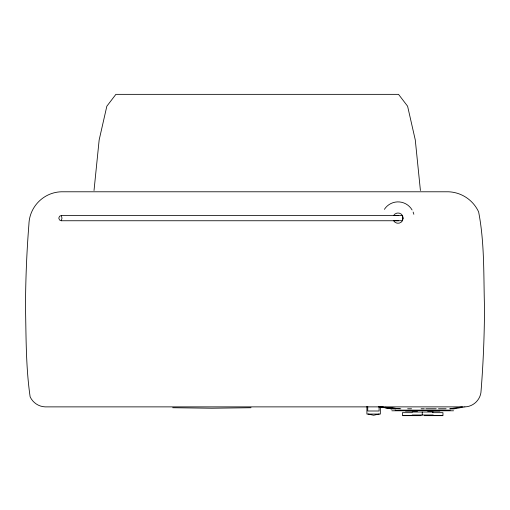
<?xml version="1.0" encoding="UTF-8"?>
<svg xmlns="http://www.w3.org/2000/svg" width="510" height="510" viewBox="0 0 510 510"><rect width="100%" height="100%" fill="white"/><g stroke="black" fill="none" stroke-linecap="round" stroke-linejoin="round"><path stroke-width="0.76" d="M94.018 190.51L99.15 139.976L106.839 106.207L115.897 94.35L398.539 94.35L407.598 106.207L415.287 139.976L420.418 190.51M61.308 220.747L61.984 218.127L61.308 215.507L59.523 216.272L58.784 218.127L59.523 219.976L61.308 220.747L397.182 220.753M379.172 414.056L373.62 415.255L368.067 414.056M464.865 406.878C473.599 406.7 480.924 399.33 481.089 390.609C483.282 362.948 484.417 335.217 484.5 307.466C483.525 275.617 484.704 243.27 478.622 211.873C473.14 200.092 461.626 192.359 448.641 191.785L61.359 191.785C43.707 192.289 29.401 206.697 28.911 224.33C26.718 251.991 25.583 279.722 25.5 307.466C26.15 337.25 25.832 367.334 30.141 396.837C32.882 402.728 38.639 406.591 45.135 406.878L464.865 406.878L453.651 408.918L450.19 408.918M449.724 408.759L462.34 406.878M251.035 407.726L211.867 408.217L172.692 407.726M61.308 215.507L397.182 215.5M397.417 215.5L398.673 215.5M397.417 220.753L398.673 220.753M378.656 406.878L400.803 408.759M407.656 408.759L411.557 408.759M421.101 408.759L424.282 408.759M425.869 408.759L436.209 408.759M438.492 408.759L446.103 408.759M380.326 406.916L391.731 408.918L395.193 408.918M395.11 410.136L450.273 410.136M407.343 410.384L438.039 410.384M391.82 410.786L417.607 410.786M427.775 410.786L453.562 410.786M405.514 411.034L417.556 411.034M427.476 411.034L439.869 411.034M412.182 412.01L433.2 412.01M412.233 412.66L402.435 412.66L402.435 415.65L421.266 415.65M432.378 412.66L442.948 412.66L442.948 415.65L424.116 415.65M412.182 415L433.2 415M403.429 415.395L420.265 415.395M425.111 415.395L441.953 415.395M380.658 407.369L381.531 407.394M383.845 407.452L384.719 407.471M380.626 406.712L382.959 406.967M385.286 407.222L388.397 407.567M389.952 407.732L399.279 408.759M379.128 406.712L395.658 408.759M380.473 406.916L391.731 408.918M422.235 412.01L422.235 415M380.339 406.451L380.339 414.063L366.9 414.063L366.9 406.451M379.089 406.425L379.089 410.996L367.736 410.996L367.736 406.425M384.381 209.349A16.243 16.243 0 0 1 412.106 209.986M413.106 212.045A16.243 16.243 0 0 1 413.833 214.296M403.193 218.127L402.498 220.702A5.138 5.138 0 0 1 393.592 220.702L402.498 220.702L402.498 215.545L393.592 215.545A5.138 5.138 0 0 1 402.505 215.583L403.193 218.127"/></g></svg>
